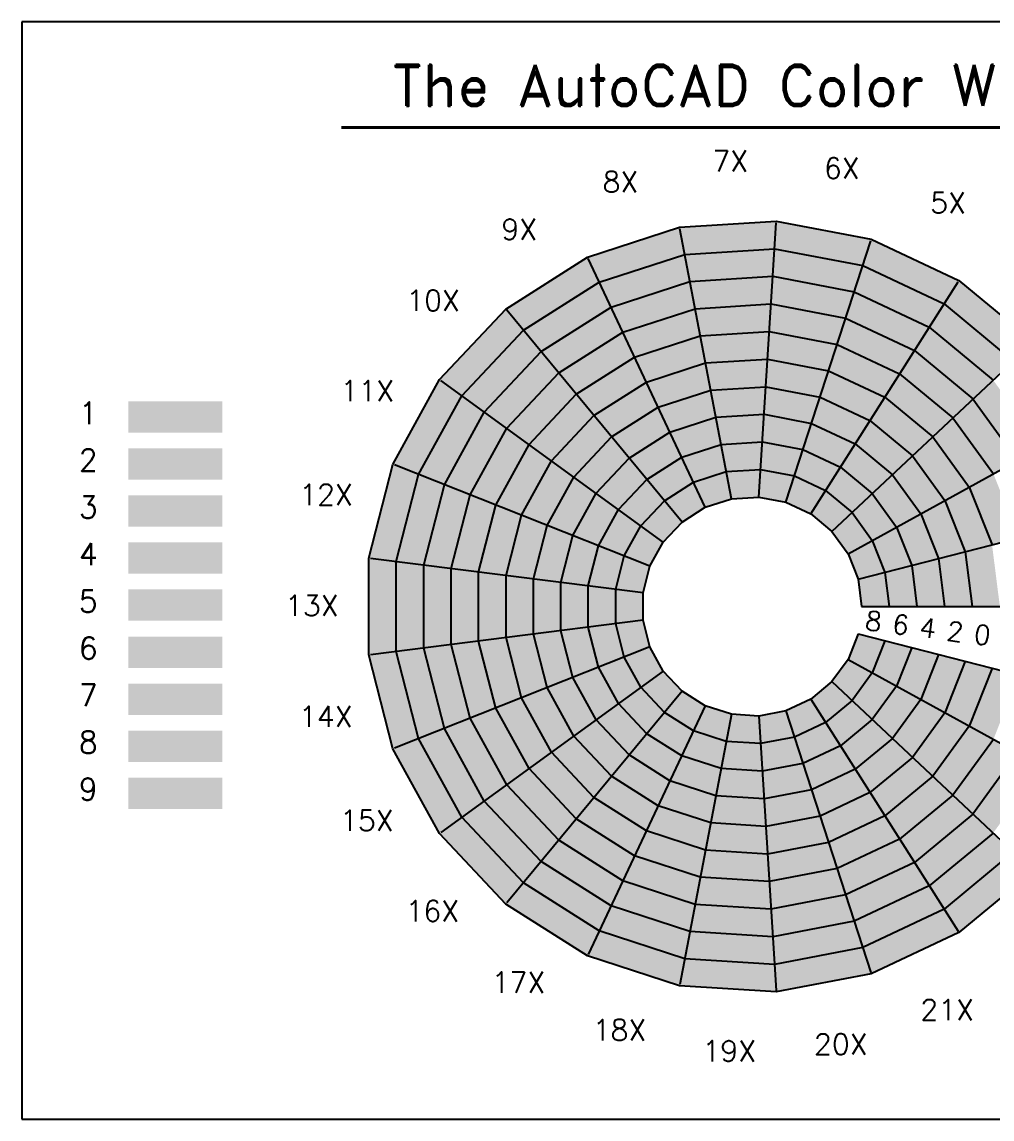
# Model space of a CAD drawing. Extents: x -266 to 266, y -187 to 213.
# Drawn here: x -266.2 to 87.6, y -186.9 to 213.1 of the extents above; entities that cross this region are included whole.
import ezdxf
from ezdxf.enums import TextEntityAlignment as Align

# ---------------------------------------------------------------- set-up
doc = ezdxf.new("R2010")
doc.units = 0
doc.header["$MEASUREMENT"] = 0
doc.layers.get('0').update_dxf_attribs({"linetype": 'CONTINUOUS'})
for name, color, linetype in [('LINES', 7, 'CONTINUOUS'), ('SHADES', 10, 'CONTINUOUS'), ('TEXT', 7, 'CONTINUOUS')]:
    doc.layers.add(name, color=color, linetype=linetype)
doc.styles.add('ROMAND', font='romand')
doc.styles.add('ROMANS', font='romans')

msp = doc.modelspace()

# ---------------------------------------------------------------- linework, layer by layer
for p, q in [((266.2, 213.15), (-266.2, 213.15)), ((-266.2, 213.15), (-266.2, -186.85)), ((-266.2, -186.85), (266.2, -186.85))]:
    msp.add_line(p, q)
at = {"layer": 'LINES', "color": 3}
for p, q in [((-26.38, 138.3), (8.84, 140.52)), ((-59.95, 127.39), (-26.38, 138.3)), ((-7.5, 39.29), (-26.28, 137.75)), ((2.51, 39.92), (8.81, 139.96)), ((-55.66, 118.27), (-24.49, 128.4)), ((-24.49, 128.4), (8.21, 130.46)), ((-89.75, 108.48), (-59.95, 127.39)), ((-17.03, 36.19), (-59.71, 126.89)), ((-22.6, 118.5), (7.57, 120.4)), ((-83.32, 100.72), (-55.66, 118.27)), ((-51.36, 109.15), (-22.6, 118.5)), ((-113.91, 82.76), (-89.75, 108.48)), ((-25.5, 30.82), (-89.39, 108.06)), ((-76.9, 92.95), (-51.36, 109.15)), ((-47.07, 100.03), (-20.72, 108.6)), ((-20.72, 108.6), (6.94, 110.34)), ((-105.75, 76.83), (-83.32, 100.72)), ((-70.47, 85.19), (-47.07, 100.03)), ((-18.83, 98.7), (6.31, 100.28)), ((-42.78, 90.91), (-18.83, 98.7)), ((-97.6, 70.91), (-76.9, 92.95)), ((-64.05, 77.42), (-42.78, 90.91)), ((-38.49, 81.79), (-16.94, 88.8)), ((-16.94, 88.8), (5.68, 90.22)), ((-89.44, 64.98), (-70.47, 85.19)), ((-130.91, 51.83), (-113.91, 82.76)), ((-32.36, 23.51), (-113.46, 82.43)), ((-57.62, 69.65), (-38.49, 81.79)), ((-15.05, 78.9), (5.04, 80.16)), ((-121.54, 48.12), (-105.75, 76.83)), ((-81.29, 59.06), (-64.05, 77.42)), ((-34.2, 72.67), (-15.05, 78.9)), ((-51.2, 61.89), (-34.2, 72.67)), ((-112.16, 44.41), (-97.6, 70.91)), ((-73.13, 53.13), (-57.62, 69.65)), ((-29.91, 63.55), (-13.16, 68.99)), ((-13.16, 68.99), (4.41, 70.1)), ((-102.79, 40.7), (-89.44, 64.98)), ((-64.98, 47.21), (-51.2, 61.89)), ((-44.77, 54.12), (-29.91, 63.55)), ((-11.27, 59.09), (3.78, 60.04)), ((-93.42, 36.99), (-81.29, 59.06)), ((-25.61, 54.43), (-11.27, 59.09)), ((-84.05, 33.28), (-73.13, 53.13)), ((-56.82, 41.29), (-44.77, 54.12)), ((-38.35, 46.35), (-25.61, 54.43)), ((-21.32, 45.31), (-9.38, 49.19)), ((-9.38, 49.19), (3.14, 49.98)), ((-74.68, 29.57), (-64.98, 47.21)), ((-48.67, 35.36), (-38.35, 46.35)), ((-31.92, 38.59), (-21.32, 45.31)), ((-65.31, 25.86), (-56.82, 41.29)), ((-40.52, 29.44), (-31.92, 38.59)), ((-55.93, 22.15), (-48.67, 35.36)), ((-46.56, 18.44), (-40.52, 29.44))]:
    msp.add_line(p, q, dxfattribs=at)
at = {"layer": 'LINES', "color": 2}
for p, q in [((8.84, 140.52), (43.51, 133.9)), ((12.36, 38.04), (43.34, 133.37)), ((43.51, 133.9), (75.44, 118.88)), ((8.21, 130.46), (40.39, 124.32)), ((40.39, 124.32), (70.04, 110.37)), ((7.57, 120.4), (37.28, 114.73)), ((21.43, 33.77), (75.14, 118.41)), ((75.44, 118.88), (102.64, 96.38)), ((37.28, 114.73), (64.64, 101.86)), ((6.94, 110.34), (34.16, 105.15)), ((70.04, 110.37), (95.29, 89.48)), ((34.16, 105.15), (59.24, 93.35)), ((6.31, 100.28), (31.05, 95.56)), ((64.64, 101.86), (87.94, 82.58)), ((29.16, 27.38), (102.23, 96)), ((31.05, 95.56), (53.84, 84.84)), ((59.24, 93.35), (80.59, 75.68)), ((5.68, 90.22), (27.93, 85.97)), ((27.93, 85.97), (48.44, 76.33)), ((53.84, 84.84), (73.24, 68.78)), ((5.04, 80.16), (24.82, 76.39)), ((24.82, 76.39), (43.04, 67.81)), ((48.44, 76.33), (65.9, 61.88)), ((4.41, 70.1), (21.7, 66.8)), ((21.7, 66.8), (37.64, 59.3)), ((43.04, 67.81), (58.55, 54.98)), ((3.78, 60.04), (18.59, 57.21)), ((18.59, 57.21), (32.23, 50.79)), ((37.64, 59.3), (51.2, 48.08)), ((3.14, 49.98), (15.48, 47.63)), ((32.23, 50.79), (43.85, 41.18)), ((15.48, 47.63), (26.83, 42.28)), ((26.83, 42.28), (36.51, 34.28))]:
    msp.add_line(p, q, dxfattribs=at)
at = {"layer": 'LINES', "color": 1}
for p, q in [((80.59, 75.68), (96.88, 53.26)), ((73.24, 68.78), (88.05, 48.41)), ((35.05, 19.27), (122.89, 67.56)), ((65.9, 61.88), (79.22, 43.55)), ((58.55, 54.98), (70.38, 38.69)), ((51.2, 48.08), (61.55, 33.84)), ((43.85, 41.18), (52.72, 28.98)), ((79.22, 43.55), (87.56, 22.48)), ((70.38, 38.69), (77.79, 19.97)), ((36.51, 34.28), (43.88, 24.13)), ((38.74, 9.95), (135.83, 34.88)), ((61.55, 33.84), (68.03, 17.47)), ((52.72, 28.98), (58.27, 14.96)), ((43.88, 24.13), (48.51, 12.45)), ((68.03, 17.47), (70.24, 0)), ((77.79, 19.97), (80.32, 0)), ((48.51, 12.45), (50.08, 0)), ((58.27, 14.96), (60.16, 0)), ((40, 0), (140.79, 0))]:
    msp.add_line(p, q, dxfattribs=at)
at = {"layer": 'LINES', "color": 4}
for p, q in [((-139.68, 17.65), (-130.91, 51.83)), ((-37.19, 14.73), (-130.39, 51.63)), ((-129.68, 16.38), (-121.54, 48.12)), ((-119.68, 15.12), (-112.16, 44.41)), ((-109.68, 13.86), (-102.79, 40.7)), ((-99.68, 12.59), (-93.42, 36.99)), ((-89.68, 11.33), (-84.05, 33.28)), ((-79.68, 10.07), (-74.68, 29.57)), ((-69.68, 8.8), (-65.31, 25.86)), ((-59.68, 7.54), (-55.93, 22.15)), ((-139.68, -17.65), (-139.68, 17.65)), ((-39.68, 5.01), (-139.13, 17.58)), ((-129.68, -16.38), (-129.68, 16.38)), ((-49.68, 6.28), (-46.56, 18.44)), ((-119.68, -15.12), (-119.68, 15.12)), ((-109.68, -13.86), (-109.68, 13.86)), ((-99.68, -12.59), (-99.68, 12.59)), ((-89.68, -11.33), (-89.68, 11.33)), ((-79.68, -10.07), (-79.68, 10.07)), ((-69.68, -8.8), (-69.68, 8.8)), ((-59.68, -7.54), (-59.68, 7.54)), ((-49.68, -6.28), (-49.68, 6.28)), ((-39.68, -5.01), (-139.13, -17.58)), ((-55.93, -22.15), (-59.68, -7.54)), ((-46.56, -18.44), (-49.68, -6.28)), ((-84.05, -33.28), (-89.68, -11.33)), ((-74.68, -29.57), (-79.68, -10.07)), ((-65.31, -25.86), (-69.68, -8.8)), ((-112.16, -44.41), (-119.68, -15.12)), ((-102.79, -40.7), (-109.68, -13.86)), ((-93.42, -36.99), (-99.68, -12.59)), ((-130.91, -51.83), (-139.68, -17.65)), ((-121.54, -48.12), (-129.68, -16.38))]:
    msp.add_line(p, q, dxfattribs=at)
at = {"layer": 'LINES', "color": 6}
for p, q in [((38.74, -9.95), (136.37, -35.01)), ((48.51, -12.45), (43.88, -24.13)), ((58.27, -14.96), (52.72, -28.98)), ((35.05, -19.27), (122.89, -67.56)), ((68.03, -17.47), (61.55, -33.84)), ((77.79, -19.97), (70.38, -38.69)), ((87.56, -22.48), (79.22, -43.55)), ((29.16, -27.38), (102.23, -96)), ((43.88, -24.13), (36.51, -34.28)), ((52.72, -28.98), (43.85, -41.18)), ((21.43, -33.77), (75.14, -118.41)), ((36.51, -34.28), (26.83, -42.28)), ((61.55, -33.84), (51.2, -48.08)), ((2.51, -39.92), (8.81, -139.96)), ((12.36, -38.04), (43.34, -133.37)), ((70.38, -38.69), (58.55, -54.98)), ((26.83, -42.28), (15.48, -47.63)), ((43.85, -41.18), (32.23, -50.79)), ((79.22, -43.55), (65.9, -61.88)), ((15.48, -47.63), (3.14, -49.98)), ((32.23, -50.79), (18.59, -57.21)), ((51.2, -48.08), (37.64, -59.3)), ((88.05, -48.41), (73.24, -68.78)), ((58.55, -54.98), (43.04, -67.81)), ((96.88, -53.26), (80.59, -75.68)), ((18.59, -57.21), (3.78, -60.04)), ((37.64, -59.3), (21.7, -66.8)), ((65.9, -61.88), (48.44, -76.33)), ((21.7, -66.8), (4.41, -70.1)), ((43.04, -67.81), (24.82, -76.39)), ((73.24, -68.78), (53.84, -84.84)), ((80.59, -75.68), (59.24, -93.35)), ((24.82, -76.39), (5.04, -80.16)), ((48.44, -76.33), (27.93, -85.97)), ((87.94, -82.58), (64.64, -101.86)), ((27.93, -85.97), (5.68, -90.22)), ((53.84, -84.84), (31.05, -95.56)), ((95.29, -89.48), (70.04, -110.37)), ((31.05, -95.56), (6.31, -100.28)), ((59.24, -93.35), (34.16, -105.15)), ((102.63, -96.38), (75.44, -118.88)), ((64.64, -101.86), (37.28, -114.73)), ((34.16, -105.15), (6.94, -110.34)), ((70.04, -110.37), (40.39, -124.32)), ((37.28, -114.73), (7.57, -120.4)), ((75.44, -118.88), (43.51, -133.9)), ((40.39, -124.32), (8.21, -130.46)), ((43.51, -133.9), (8.84, -140.52))]:
    msp.add_line(p, q, dxfattribs=at)
at = {"layer": 'LINES', "color": 5}
for p, q in [((-37.19, -14.72), (-130.39, -51.63)), ((-40.52, -29.44), (-46.56, -18.44)), ((-32.36, -23.51), (-113.46, -82.43)), ((-48.67, -35.36), (-55.93, -22.15)), ((-56.82, -41.29), (-65.31, -25.86)), ((-25.5, -30.82), (-89.39, -108.06)), ((-64.98, -47.21), (-74.68, -29.57)), ((-31.92, -38.59), (-40.52, -29.44)), ((-73.13, -53.13), (-84.05, -33.28)), ((-38.35, -46.35), (-48.67, -35.36)), ((-81.29, -59.06), (-93.42, -36.99)), ((-17.03, -36.19), (-59.71, -126.89)), ((-21.32, -45.31), (-31.92, -38.59)), ((-7.5, -39.29), (-26.28, -137.75)), ((-89.44, -64.98), (-102.79, -40.7)), ((-44.77, -54.12), (-56.82, -41.29)), ((-97.6, -70.91), (-112.16, -44.41)), ((-51.2, -61.89), (-64.98, -47.21)), ((-25.61, -54.43), (-38.35, -46.35)), ((-9.38, -49.19), (-21.32, -45.31)), ((-113.91, -82.76), (-130.91, -51.83)), ((-105.75, -76.83), (-121.54, -48.12)), ((3.14, -49.98), (-9.38, -49.19)), ((-57.62, -69.65), (-73.13, -53.13)), ((-29.91, -63.55), (-44.77, -54.12)), ((-11.27, -59.09), (-25.61, -54.43)), ((-64.05, -77.42), (-81.29, -59.06)), ((3.78, -60.04), (-11.27, -59.09)), ((-34.2, -72.67), (-51.2, -61.89)), ((-13.16, -68.99), (-29.91, -63.55)), ((-70.47, -85.19), (-89.44, -64.98)), ((-76.9, -92.95), (-97.6, -70.91)), ((-38.49, -81.79), (-57.62, -69.65)), ((4.41, -70.1), (-13.16, -68.99)), ((-15.05, -78.9), (-34.2, -72.67)), ((-83.32, -100.72), (-105.75, -76.83)), ((-42.78, -90.91), (-64.05, -77.42)), ((5.04, -80.16), (-15.05, -78.9)), ((-89.75, -108.48), (-113.91, -82.76)), ((-16.94, -88.8), (-38.49, -81.79)), ((-47.07, -100.03), (-70.47, -85.19)), ((-18.83, -98.7), (-42.78, -90.91)), ((5.68, -90.22), (-16.94, -88.8)), ((-51.36, -109.15), (-76.9, -92.95)), ((6.31, -100.28), (-18.83, -98.7)), ((-55.66, -118.27), (-83.32, -100.72)), ((-20.72, -108.6), (-47.07, -100.03)), ((-59.95, -127.39), (-89.75, -108.48)), ((-22.6, -118.5), (-51.36, -109.15)), ((6.94, -110.34), (-20.72, -108.6)), ((-24.49, -128.4), (-55.66, -118.27)), ((7.57, -120.4), (-22.6, -118.5)), ((-26.38, -138.3), (-59.95, -127.39)), ((8.21, -130.46), (-24.49, -128.4)), ((8.84, -140.52), (-26.38, -138.3))]:
    msp.add_line(p, q, dxfattribs=at)
at = {"layer": 'LINES', "color": 3}
msp.add_lwpolyline([(-37.19, 14.73), (-32.36, 23.51), (-25.5, 30.82), (-17.03, 36.19), (-7.5, 39.29), (2.51, 39.92)], dxfattribs=at)
at = {"layer": 'LINES', "color": 2}
msp.add_lwpolyline([(2.51, 39.92), (12.36, 38.04), (21.43, 33.77), (29.16, 27.38)], dxfattribs=at)
at = {"layer": 'LINES', "color": 1}
msp.add_lwpolyline([(29.16, 27.38), (35.05, 19.27), (38.74, 9.95), (40, 0)], dxfattribs=at)
at = {"layer": 'LINES', "color": 4}
msp.add_lwpolyline([(-37.19, -14.72), (-39.68, -5.01), (-39.68, 5.01), (-37.19, 14.73)], dxfattribs=at)
at = {"layer": 'LINES', "color": 6}
msp.add_lwpolyline([(38.74, -9.95), (35.05, -19.27), (29.16, -27.38), (21.43, -33.77), (12.36, -38.04), (2.51, -39.92)], dxfattribs=at)
at = {"layer": 'LINES', "color": 5}
msp.add_lwpolyline([(2.51, -39.92), (-7.5, -39.29), (-17.03, -36.19), (-25.5, -30.82), (-32.36, -23.51), (-37.19, -14.72)], dxfattribs=at)
at = {"layer": 'SHADES', "color": 79}
msp.add_solid([(8.21, 130.46), (8.84, 140.52), (-24.49, 128.4), (-26.38, 138.3)], dxfattribs=at)
at = {"layer": 'SHADES', "color": 69}
msp.add_solid([(40.39, 124.32), (43.51, 133.9), (8.21, 130.46), (8.84, 140.52)], dxfattribs=at)
at = {"layer": 'SHADES', "color": 89}
msp.add_solid([(-24.49, 128.4), (-26.38, 138.3), (-55.66, 118.27), (-59.95, 127.39)], dxfattribs=at)
at = {"layer": 'SHADES', "color": 59}
msp.add_solid([(70.04, 110.37), (75.44, 118.88), (40.39, 124.32), (43.51, 133.9)], dxfattribs=at)
at = {"layer": 'SHADES', "color": 87}
msp.add_solid([(-22.6, 118.5), (-24.49, 128.4), (-51.36, 109.15), (-55.66, 118.27)], dxfattribs=at)
at = {"layer": 'SHADES', "color": 77}
msp.add_solid([(7.57, 120.4), (8.21, 130.46), (-22.6, 118.5), (-24.49, 128.4)], dxfattribs=at)
at = {"layer": 'SHADES', "color": 67}
msp.add_solid([(37.28, 114.73), (40.39, 124.32), (7.57, 120.4), (8.21, 130.46)], dxfattribs=at)
at = {"layer": 'SHADES', "color": 99}
msp.add_solid([(-55.66, 118.27), (-59.95, 127.39), (-83.32, 100.72), (-89.75, 108.48)], dxfattribs=at)
at = {"layer": 'SHADES', "color": 57}
msp.add_solid([(64.64, 101.86), (70.04, 110.37), (37.28, 114.73), (40.39, 124.32)], dxfattribs=at)
at = {"layer": 'SHADES', "color": 75}
msp.add_solid([(6.94, 110.34), (7.57, 120.4), (-20.72, 108.6), (-22.6, 118.5)], dxfattribs=at)
at = {"layer": 'SHADES', "color": 65}
msp.add_solid([(34.16, 105.15), (37.28, 114.73), (6.94, 110.34), (7.57, 120.4)], dxfattribs=at)
at = {"layer": 'SHADES', "color": 97}
msp.add_solid([(-51.36, 109.15), (-55.66, 118.27), (-76.9, 92.95), (-83.32, 100.72)], dxfattribs=at)
at = {"layer": 'SHADES', "color": 85}
msp.add_solid([(-20.72, 108.6), (-22.6, 118.5), (-47.07, 100.03), (-51.36, 109.15)], dxfattribs=at)
at = {"layer": 'SHADES', "color": 49}
msp.add_solid([(95.29, 89.48), (102.64, 96.38), (70.04, 110.37), (75.44, 118.88)], dxfattribs=at)
at = {"layer": 'SHADES', "color": 55}
msp.add_solid([(59.24, 93.35), (64.64, 101.86), (34.16, 105.15), (37.28, 114.73)], dxfattribs=at)
at = {"layer": 'SHADES', "color": 109}
msp.add_solid([(-83.32, 100.72), (-89.75, 108.48), (-105.75, 76.83), (-113.91, 82.76)], dxfattribs=at)
at = {"layer": 'SHADES', "color": 95}
msp.add_solid([(-47.07, 100.03), (-51.36, 109.15), (-70.47, 85.19), (-76.9, 92.95)], dxfattribs=at)
at = {"layer": 'SHADES', "color": 83}
msp.add_solid([(-18.83, 98.7), (-20.72, 108.6), (-42.78, 90.91), (-47.07, 100.03)], dxfattribs=at)
at = {"layer": 'SHADES', "color": 73}
msp.add_solid([(6.31, 100.28), (6.94, 110.34), (-18.83, 98.7), (-20.72, 108.6)], dxfattribs=at)
at = {"layer": 'SHADES', "color": 63}
msp.add_solid([(31.05, 95.56), (34.16, 105.15), (6.31, 100.28), (6.94, 110.34)], dxfattribs=at)
at = {"layer": 'SHADES', "color": 47}
msp.add_solid([(87.94, 82.58), (95.29, 89.48), (64.64, 101.86), (70.04, 110.37)], dxfattribs=at)
at = {"layer": 'SHADES', "color": 53}
msp.add_solid([(53.84, 84.84), (59.24, 93.35), (31.05, 95.56), (34.16, 105.15)], dxfattribs=at)
at = {"layer": 'SHADES', "color": 107}
msp.add_solid([(-76.9, 92.95), (-83.32, 100.72), (-97.6, 70.91), (-105.75, 76.83)], dxfattribs=at)
at = {"layer": 'SHADES', "color": 93}
msp.add_solid([(-42.78, 90.91), (-47.07, 100.03), (-64.05, 77.42), (-70.47, 85.19)], dxfattribs=at)
at = {"layer": 'SHADES', "color": 71}
msp.add_solid([(5.68, 90.22), (6.31, 100.28), (-16.94, 88.8), (-18.83, 98.7)], dxfattribs=at)
at = {"layer": 'SHADES', "color": 61}
msp.add_solid([(27.93, 85.97), (31.05, 95.56), (5.68, 90.22), (6.31, 100.28)], dxfattribs=at)
at = {"layer": 'SHADES', "color": 45}
msp.add_solid([(80.59, 75.68), (87.94, 82.58), (59.24, 93.35), (64.64, 101.86)], dxfattribs=at)
at = {"layer": 'SHADES', "color": 81}
msp.add_solid([(-16.94, 88.8), (-18.83, 98.7), (-38.49, 81.79), (-42.78, 90.91)], dxfattribs=at)
at = {"layer": 'SHADES', "color": 105}
msp.add_solid([(-70.47, 85.19), (-76.9, 92.95), (-89.44, 64.98), (-97.6, 70.91)], dxfattribs=at)
at = {"layer": 'SHADES', "color": 51}
msp.add_solid([(48.44, 76.33), (53.84, 84.84), (27.93, 85.97), (31.05, 95.56)], dxfattribs=at)
at = {"layer": 'SHADES', "color": 43}
msp.add_solid([(73.24, 68.78), (80.59, 75.68), (53.84, 84.84), (59.24, 93.35)], dxfattribs=at)
at = {"layer": 'SHADES', "color": 91}
msp.add_solid([(-38.49, 81.79), (-42.78, 90.91), (-57.62, 69.65), (-64.05, 77.42)], dxfattribs=at)
at = {"layer": 'SHADES', "color": 80}
msp.add_solid([(-15.05, 78.9), (-16.94, 88.8), (-34.2, 72.67), (-38.49, 81.79)], dxfattribs=at)
at = {"layer": 'SHADES', "color": 70}
msp.add_solid([(5.04, 80.16), (5.68, 90.22), (-15.05, 78.9), (-16.94, 88.8)], dxfattribs=at)
at = {"layer": 'SHADES', "color": 60}
msp.add_solid([(24.82, 76.39), (27.93, 85.97), (5.04, 80.16), (5.68, 90.22)], dxfattribs=at)
at = {"layer": 'SHADES', "color": 103}
msp.add_solid([(-64.05, 77.42), (-70.47, 85.19), (-81.29, 59.06), (-89.44, 64.98)], dxfattribs=at)
at = {"layer": 'SHADES', "color": 50}
msp.add_solid([(43.04, 67.81), (48.44, 76.33), (24.82, 76.39), (27.93, 85.97)], dxfattribs=at)
at = {"layer": 'SHADES', "color": 41}
msp.add_solid([(65.9, 61.88), (73.24, 68.78), (48.44, 76.33), (53.84, 84.84)], dxfattribs=at)
at = {"layer": 'SHADES', "color": 119}
msp.add_solid([(-105.75, 76.83), (-113.91, 82.76), (-121.54, 48.12), (-130.91, 51.83)], dxfattribs=at)
at = {"layer": 'SHADES', "color": 90}
msp.add_solid([(-34.2, 72.67), (-38.49, 81.79), (-51.2, 61.89), (-57.62, 69.65)], dxfattribs=at)
at = {"layer": 'SHADES', "color": 72}
msp.add_solid([(4.41, 70.1), (5.04, 80.16), (-13.16, 68.99), (-15.05, 78.9)], dxfattribs=at)
at = {"layer": 'SHADES', "color": 62}
msp.add_solid([(21.7, 66.8), (24.82, 76.39), (4.41, 70.1), (5.04, 80.16)], dxfattribs=at)
at = {"layer": 'SHADES', "color": 35}
msp.add_solid([(96.88, 53.26), (105.71, 58.12), (80.59, 75.68), (87.94, 82.58)], dxfattribs=at)
at = {"layer": 'SHADES', "color": 117}
msp.add_solid([(-97.6, 70.91), (-105.75, 76.83), (-112.16, 44.41), (-121.54, 48.12)], dxfattribs=at)
at = {"layer": 'SHADES', "color": 101}
msp.add_solid([(-57.62, 69.65), (-64.05, 77.42), (-73.13, 53.13), (-81.29, 59.06)], dxfattribs=at)
at = {"layer": 'SHADES', "color": 82}
msp.add_solid([(-13.16, 68.99), (-15.05, 78.9), (-29.91, 63.55), (-34.2, 72.67)], dxfattribs=at)
at = {"layer": 'SHADES', "color": 52}
msp.add_solid([(37.64, 59.3), (43.04, 67.81), (21.7, 66.8), (24.82, 76.39)], dxfattribs=at)
at = {"layer": 'SHADES', "color": 40}
msp.add_solid([(58.55, 54.98), (65.9, 61.88), (43.04, 67.81), (48.44, 76.33)], dxfattribs=at)
at = {"layer": 'SHADES', "color": 1}
msp.add_solid([(-227.36, 63.37), (-193.07, 63.37), (-227.36, 74.8), (-193.07, 74.8)], dxfattribs=at)
at = {"layer": 'SHADES', "color": 92}
msp.add_solid([(-29.91, 63.55), (-34.2, 72.67), (-44.77, 54.12), (-51.2, 61.89)], dxfattribs=at)
at = {"layer": 'SHADES', "color": 33}
msp.add_solid([(88.05, 48.41), (96.88, 53.26), (73.24, 68.78), (80.59, 75.68)], dxfattribs=at)
at = {"layer": 'SHADES', "color": 115}
msp.add_solid([(-89.44, 64.98), (-97.6, 70.91), (-102.79, 40.7), (-112.16, 44.41)], dxfattribs=at)
at = {"layer": 'SHADES', "color": 100}
msp.add_solid([(-51.2, 61.89), (-57.62, 69.65), (-64.98, 47.21), (-73.13, 53.13)], dxfattribs=at)
at = {"layer": 'SHADES', "color": 84}
msp.add_solid([(-11.27, 59.09), (-13.16, 68.99), (-25.61, 54.43), (-29.91, 63.55)], dxfattribs=at)
at = {"layer": 'SHADES', "color": 74}
msp.add_solid([(3.78, 60.04), (4.41, 70.1), (-11.27, 59.09), (-13.16, 68.99)], dxfattribs=at)
at = {"layer": 'SHADES', "color": 64}
msp.add_solid([(18.59, 57.21), (21.7, 66.8), (3.78, 60.04), (4.41, 70.1)], dxfattribs=at)
at = {"layer": 'SHADES', "color": 31}
msp.add_solid([(79.22, 43.55), (88.05, 48.41), (65.9, 61.88), (73.24, 68.78)], dxfattribs=at)
at = {"layer": 'SHADES', "color": 113}
msp.add_solid([(-81.29, 59.06), (-89.44, 64.98), (-93.42, 36.99), (-102.79, 40.7)], dxfattribs=at)
at = {"layer": 'SHADES', "color": 54}
msp.add_solid([(32.23, 50.79), (37.64, 59.3), (18.59, 57.21), (21.7, 66.8)], dxfattribs=at)
at = {"layer": 'SHADES', "color": 42}
msp.add_solid([(51.2, 48.08), (58.55, 54.98), (37.64, 59.3), (43.04, 67.81)], dxfattribs=at)
at = {"layer": 'SHADES', "color": 102}
msp.add_solid([(-44.77, 54.12), (-51.2, 61.89), (-56.82, 41.29), (-64.98, 47.21)], dxfattribs=at)
at = {"layer": 'SHADES', "color": 94}
msp.add_solid([(-25.61, 54.43), (-29.91, 63.55), (-38.35, 46.35), (-44.77, 54.12)], dxfattribs=at)
at = {"layer": 'SHADES', "color": 76}
msp.add_solid([(3.14, 49.98), (3.78, 60.04), (-9.38, 49.19), (-11.27, 59.09)], dxfattribs=at)
at = {"layer": 'SHADES', "color": 66}
msp.add_solid([(15.48, 47.63), (18.59, 57.21), (3.14, 49.98), (3.78, 60.04)], dxfattribs=at)
at = {"layer": 'SHADES', "color": 30}
msp.add_solid([(70.38, 38.69), (79.22, 43.55), (58.55, 54.98), (65.9, 61.88)], dxfattribs=at)
at = {"layer": 'SHADES', "color": 2}
msp.add_solid([(-227.36, 46.23), (-193.07, 46.23), (-227.36, 57.65), (-193.07, 57.65)], dxfattribs=at)
at = {"layer": 'SHADES', "color": 111}
msp.add_solid([(-73.13, 53.13), (-81.29, 59.06), (-84.05, 33.28), (-93.42, 36.99)], dxfattribs=at)
at = {"layer": 'SHADES', "color": 86}
msp.add_solid([(-9.38, 49.19), (-11.27, 59.09), (-21.32, 45.31), (-25.61, 54.43)], dxfattribs=at)
at = {"layer": 'SHADES', "color": 56}
msp.add_solid([(26.83, 42.28), (32.23, 50.79), (15.48, 47.63), (18.59, 57.21)], dxfattribs=at)
at = {"layer": 'SHADES', "color": 44}
msp.add_solid([(43.85, 41.18), (51.2, 48.08), (32.23, 50.79), (37.64, 59.3)], dxfattribs=at)
at = {"layer": 'SHADES', "color": 110}
msp.add_solid([(-64.98, 47.21), (-73.13, 53.13), (-74.68, 29.57), (-84.05, 33.28)], dxfattribs=at)
at = {"layer": 'SHADES', "color": 104}
msp.add_solid([(-38.35, 46.35), (-44.77, 54.12), (-48.67, 35.36), (-56.82, 41.29)], dxfattribs=at)
at = {"layer": 'SHADES', "color": 96}
msp.add_solid([(-21.32, 45.31), (-25.61, 54.43), (-31.92, 38.59), (-38.35, 46.35)], dxfattribs=at)
at = {"layer": 'SHADES', "color": 32}
msp.add_solid([(61.55, 33.84), (70.38, 38.69), (51.2, 48.08), (58.55, 54.98)], dxfattribs=at)
at = {"layer": 'SHADES', "color": 129}
msp.add_solid([(-121.54, 48.12), (-130.91, 51.83), (-129.68, 16.38), (-139.68, 17.65)], dxfattribs=at)
at = {"layer": 'SHADES', "color": 127}
msp.add_solid([(-112.16, 44.41), (-121.54, 48.12), (-119.68, 15.12), (-129.68, 16.38)], dxfattribs=at)
at = {"layer": 'SHADES', "color": 88}
msp.add_solid([(-7.5, 39.29), (-9.38, 49.19), (-17.03, 36.19), (-21.32, 45.31)], dxfattribs=at)
at = {"layer": 'SHADES', "color": 78}
msp.add_solid([(2.51, 39.92), (3.14, 49.98), (-7.5, 39.29), (-9.38, 49.19)], dxfattribs=at)
at = {"layer": 'SHADES', "color": 68}
msp.add_solid([(12.36, 38.04), (15.48, 47.63), (2.51, 39.92), (3.14, 49.98)], dxfattribs=at)
at = {"layer": 'SHADES', "color": 46}
msp.add_solid([(36.51, 34.28), (43.85, 41.18), (26.83, 42.28), (32.23, 50.79)], dxfattribs=at)
at = {"layer": 'SHADES', "color": 34}
msp.add_solid([(52.72, 28.98), (61.55, 33.84), (43.85, 41.18), (51.2, 48.08)], dxfattribs=at)
at = {"layer": 'SHADES', "color": 21}
msp.add_solid([(87.56, 22.48), (97.32, 24.99), (79.22, 43.55), (88.05, 48.41)], dxfattribs=at)
at = {"layer": 'SHADES', "color": 125}
msp.add_solid([(-102.79, 40.7), (-112.16, 44.41), (-109.68, 13.86), (-119.68, 15.12)], dxfattribs=at)
at = {"layer": 'SHADES', "color": 112}
msp.add_solid([(-56.82, 41.29), (-64.98, 47.21), (-65.31, 25.86), (-74.68, 29.57)], dxfattribs=at)
at = {"layer": 'SHADES', "color": 106}
msp.add_solid([(-31.92, 38.59), (-38.35, 46.35), (-40.52, 29.44), (-48.67, 35.36)], dxfattribs=at)
at = {"layer": 'SHADES', "color": 98}
msp.add_solid([(-17.03, 36.19), (-21.32, 45.31), (-25.5, 30.82), (-31.92, 38.59)], dxfattribs=at)
at = {"layer": 'SHADES', "color": 58}
msp.add_solid([(21.43, 33.77), (26.83, 42.28), (12.36, 38.04), (15.48, 47.63)], dxfattribs=at)
at = {"layer": 'SHADES', "color": 3}
msp.add_solid([(-227.36, 29.08), (-193.07, 29.08), (-227.36, 40.51), (-193.07, 40.51)], dxfattribs=at)
at = {"layer": 'SHADES', "color": 123}
msp.add_solid([(-93.42, 36.99), (-102.79, 40.7), (-99.68, 12.59), (-109.68, 13.86)], dxfattribs=at)
at = {"layer": 'SHADES', "color": 114}
msp.add_solid([(-48.67, 35.36), (-56.82, 41.29), (-55.93, 22.15), (-65.31, 25.86)], dxfattribs=at)
at = {"layer": 'SHADES', "color": 48}
msp.add_solid([(29.16, 27.38), (36.51, 34.28), (21.43, 33.77), (26.83, 42.28)], dxfattribs=at)
at = {"layer": 'SHADES', "color": 36}
msp.add_solid([(43.88, 24.13), (52.72, 28.98), (36.51, 34.28), (43.85, 41.18)], dxfattribs=at)
at = {"layer": 'SHADES', "color": 20}
msp.add_solid([(77.79, 19.97), (87.56, 22.48), (70.38, 38.69), (79.22, 43.55)], dxfattribs=at)
at = {"layer": 'SHADES', "color": 121}
msp.add_solid([(-84.05, 33.28), (-93.42, 36.99), (-89.68, 11.33), (-99.68, 12.59)], dxfattribs=at)
at = {"layer": 'SHADES', "color": 108}
msp.add_solid([(-25.5, 30.82), (-31.92, 38.59), (-32.36, 23.51), (-40.52, 29.44)], dxfattribs=at)
at = {"layer": 'SHADES', "color": 22}
msp.add_solid([(68.03, 17.47), (77.79, 19.97), (61.55, 33.84), (70.38, 38.69)], dxfattribs=at)
at = {"layer": 'SHADES', "color": 120}
msp.add_solid([(-74.68, 29.57), (-84.05, 33.28), (-79.68, 10.07), (-89.68, 11.33)], dxfattribs=at)
at = {"layer": 'SHADES', "color": 116}
msp.add_solid([(-40.52, 29.44), (-48.67, 35.36), (-46.56, 18.44), (-55.93, 22.15)], dxfattribs=at)
at = {"layer": 'SHADES', "color": 38}
msp.add_solid([(35.05, 19.27), (43.88, 24.13), (29.16, 27.38), (36.51, 34.28)], dxfattribs=at)
at = {"layer": 'SHADES', "color": 24}
msp.add_solid([(58.27, 14.96), (68.03, 17.47), (52.72, 28.98), (61.55, 33.84)], dxfattribs=at)
at = {"layer": 'SHADES', "color": 122}
msp.add_solid([(-65.31, 25.86), (-74.68, 29.57), (-69.68, 8.8), (-79.68, 10.07)], dxfattribs=at)
at = {"layer": 'SHADES', "color": 118}
msp.add_solid([(-32.36, 23.51), (-40.52, 29.44), (-37.19, 14.73), (-46.56, 18.44)], dxfattribs=at)
at = {"layer": 'SHADES', "color": 26}
msp.add_solid([(48.51, 12.45), (58.27, 14.96), (43.88, 24.13), (52.72, 28.98)], dxfattribs=at)
at = {"layer": 'SHADES', "color": 124}
msp.add_solid([(-55.93, 22.15), (-65.31, 25.86), (-59.68, 7.54), (-69.68, 8.8)], dxfattribs=at)
at = {"layer": 'SHADES', "color": 28}
msp.add_solid([(38.74, 9.95), (48.51, 12.45), (35.05, 19.27), (43.88, 24.13)], dxfattribs=at)
at = {"layer": 'SHADES', "color": 4}
msp.add_solid([(-227.36, 11.94), (-193.07, 11.94), (-227.36, 23.37), (-193.07, 23.37)], dxfattribs=at)
at = {"layer": 'SHADES', "color": 126}
msp.add_solid([(-46.56, 18.44), (-55.93, 22.15), (-49.68, 6.28), (-59.68, 7.54)], dxfattribs=at)
at = {"layer": 'SHADES'}
msp.add_solid([(80.32, 0), (90.4, 0), (77.79, 19.97), (87.56, 22.48)], dxfattribs=at)
at = {"layer": 'SHADES', "color": 139}
msp.add_solid([(-129.68, 16.38), (-139.68, 17.65), (-129.68, -16.38), (-139.68, -17.65)], dxfattribs=at)
at = {"layer": 'SHADES', "color": 137}
msp.add_solid([(-119.68, 15.12), (-129.68, 16.38), (-119.68, -15.12), (-129.68, -16.38)], dxfattribs=at)
at = {"layer": 'SHADES', "color": 128}
msp.add_solid([(-37.19, 14.73), (-46.56, 18.44), (-39.68, 5.01), (-49.68, 6.28)], dxfattribs=at)
at = {"layer": 'SHADES', "color": 14}
msp.add_solid([(60.16, 0), (70.24, 0), (58.27, 14.96), (68.03, 17.47)], dxfattribs=at)
at = {"layer": 'SHADES', "color": 12}
msp.add_solid([(70.24, 0), (80.32, 0), (68.03, 17.47), (77.79, 19.97)], dxfattribs=at)
at = {"layer": 'SHADES', "color": 135}
msp.add_solid([(-109.68, 13.86), (-119.68, 15.12), (-109.68, -13.86), (-119.68, -15.12)], dxfattribs=at)
at = {"layer": 'SHADES', "color": 133}
msp.add_solid([(-99.68, 12.59), (-109.68, 13.86), (-99.68, -12.59), (-109.68, -13.86)], dxfattribs=at)
at = {"layer": 'SHADES', "color": 131}
msp.add_solid([(-89.68, 11.33), (-99.68, 12.59), (-89.68, -11.33), (-99.68, -12.59)], dxfattribs=at)
at = {"layer": 'SHADES', "color": 18}
msp.add_solid([(40, 0), (50.08, 0), (38.74, 9.95), (48.51, 12.45)], dxfattribs=at)
at = {"layer": 'SHADES', "color": 16}
msp.add_solid([(50.08, 0), (60.16, 0), (48.51, 12.45), (58.27, 14.96)], dxfattribs=at)
at = {"layer": 'SHADES', "color": 130}
msp.add_solid([(-79.68, 10.07), (-89.68, 11.33), (-79.68, -10.07), (-89.68, -11.33)], dxfattribs=at)
at = {"layer": 'SHADES', "color": 132}
msp.add_solid([(-69.68, 8.8), (-79.68, 10.07), (-69.68, -8.8), (-79.68, -10.07)], dxfattribs=at)
at = {"layer": 'SHADES', "color": 134}
msp.add_solid([(-59.68, 7.54), (-69.68, 8.8), (-59.68, -7.54), (-69.68, -8.8)], dxfattribs=at)
at = {"layer": 'SHADES', "color": 5}
msp.add_solid([(-227.36, -5.2), (-193.07, -5.2), (-227.36, 6.23), (-193.07, 6.23)], dxfattribs=at)
at = {"layer": 'SHADES', "color": 136}
msp.add_solid([(-49.68, 6.28), (-59.68, 7.54), (-49.68, -6.28), (-59.68, -7.54)], dxfattribs=at)
at = {"layer": 'SHADES', "color": 138}
msp.add_solid([(-39.68, 5.01), (-49.68, 6.28), (-39.68, -5.01), (-49.68, -6.28)], dxfattribs=at)
at = {"layer": 'SHADES', "color": 144}
msp.add_solid([(-59.68, -7.54), (-69.68, -8.8), (-55.93, -22.15), (-65.31, -25.86)], dxfattribs=at)
at = {"layer": 'SHADES', "color": 146}
msp.add_solid([(-49.68, -6.28), (-59.68, -7.54), (-46.56, -18.44), (-55.93, -22.15)], dxfattribs=at)
at = {"layer": 'SHADES', "color": 148}
msp.add_solid([(-39.68, -5.01), (-49.68, -6.28), (-37.19, -14.72), (-46.56, -18.44)], dxfattribs=at)
at = {"layer": 'SHADES', "color": 6}
msp.add_solid([(-227.36, -22.35), (-193.07, -22.35), (-227.36, -10.92), (-193.07, -10.92)], dxfattribs=at)
at = {"layer": 'SHADES', "color": 141}
msp.add_solid([(-89.68, -11.33), (-99.68, -12.59), (-84.05, -33.28), (-93.42, -36.99)], dxfattribs=at)
at = {"layer": 'SHADES', "color": 140}
msp.add_solid([(-79.68, -10.07), (-89.68, -11.33), (-74.68, -29.57), (-84.05, -33.28)], dxfattribs=at)
at = {"layer": 'SHADES', "color": 142}
msp.add_solid([(-69.68, -8.8), (-79.68, -10.07), (-65.31, -25.86), (-74.68, -29.57)], dxfattribs=at)
at = {"layer": 'SHADES', "color": 248}
msp.add_solid([(35.05, -19.27), (43.88, -24.13), (38.74, -9.95), (48.51, -12.45)], dxfattribs=at)
at = {"layer": 'SHADES', "color": 147}
msp.add_solid([(-119.68, -15.12), (-129.68, -16.38), (-112.16, -44.41), (-121.54, -48.12)], dxfattribs=at)
at = {"layer": 'SHADES', "color": 145}
msp.add_solid([(-109.68, -13.86), (-119.68, -15.12), (-102.79, -40.7), (-112.16, -44.41)], dxfattribs=at)
at = {"layer": 'SHADES', "color": 143}
msp.add_solid([(-99.68, -12.59), (-109.68, -13.86), (-93.42, -36.99), (-102.79, -40.7)], dxfattribs=at)
at = {"layer": 'SHADES', "color": 158}
msp.add_solid([(-37.19, -14.72), (-46.56, -18.44), (-32.36, -23.51), (-40.52, -29.44)], dxfattribs=at)
at = {"layer": 'SHADES', "color": 246}
msp.add_solid([(43.88, -24.13), (52.72, -28.98), (48.51, -12.45), (58.27, -14.96)], dxfattribs=at)
at = {"layer": 'SHADES', "color": 244}
msp.add_solid([(52.72, -28.98), (61.55, -33.84), (58.27, -14.96), (68.03, -17.47)], dxfattribs=at)
at = {"layer": 'SHADES', "color": 149}
msp.add_solid([(-129.68, -16.38), (-139.68, -17.65), (-121.54, -48.12), (-130.91, -51.83)], dxfattribs=at)
at = {"layer": 'SHADES', "color": 156}
msp.add_solid([(-46.56, -18.44), (-55.93, -22.15), (-40.52, -29.44), (-48.67, -35.36)], dxfattribs=at)
at = {"layer": 'SHADES', "color": 238}
msp.add_solid([(29.16, -27.38), (36.51, -34.28), (35.05, -19.27), (43.88, -24.13)], dxfattribs=at)
at = {"layer": 'SHADES', "color": 242}
msp.add_solid([(61.55, -33.84), (70.38, -38.69), (68.03, -17.47), (77.79, -19.97)], dxfattribs=at)
at = {"layer": 'SHADES', "color": 240}
msp.add_solid([(70.38, -38.69), (79.22, -43.55), (77.79, -19.97), (87.56, -22.48)], dxfattribs=at)
at = {"layer": 'SHADES', "color": 154}
msp.add_solid([(-55.93, -22.15), (-65.31, -25.86), (-48.67, -35.36), (-56.82, -41.29)], dxfattribs=at)
at = {"layer": 'SHADES', "color": 168}
msp.add_solid([(-32.36, -23.51), (-40.52, -29.44), (-25.5, -30.82), (-31.92, -38.59)], dxfattribs=at)
at = {"layer": 'SHADES', "color": 241}
msp.add_solid([(79.22, -43.55), (88.05, -48.41), (87.56, -22.48), (97.32, -24.99)], dxfattribs=at)
at = {"layer": 'SHADES', "color": 152}
msp.add_solid([(-65.31, -25.86), (-74.68, -29.57), (-56.82, -41.29), (-64.98, -47.21)], dxfattribs=at)
at = {"layer": 'SHADES', "color": 228}
msp.add_solid([(21.43, -33.77), (26.83, -42.28), (29.16, -27.38), (36.51, -34.28)], dxfattribs=at)
at = {"layer": 'SHADES', "color": 236}
msp.add_solid([(36.51, -34.28), (43.85, -41.18), (43.88, -24.13), (52.72, -28.98)], dxfattribs=at)
at = {"layer": 'SHADES', "color": 7}
msp.add_solid([(-227.36, -39.49), (-193.07, -39.49), (-227.36, -28.06), (-193.07, -28.06)], dxfattribs=at)
at = {"layer": 'SHADES', "color": 150}
msp.add_solid([(-74.68, -29.57), (-84.05, -33.28), (-64.98, -47.21), (-73.13, -53.13)], dxfattribs=at)
at = {"layer": 'SHADES', "color": 166}
msp.add_solid([(-40.52, -29.44), (-48.67, -35.36), (-31.92, -38.59), (-38.35, -46.35)], dxfattribs=at)
at = {"layer": 'SHADES', "color": 178}
msp.add_solid([(-25.5, -30.82), (-31.92, -38.59), (-17.03, -36.19), (-21.32, -45.31)], dxfattribs=at)
at = {"layer": 'SHADES', "color": 234}
msp.add_solid([(43.85, -41.18), (51.2, -48.08), (52.72, -28.98), (61.55, -33.84)], dxfattribs=at)
at = {"layer": 'SHADES', "color": 151}
msp.add_solid([(-84.05, -33.28), (-93.42, -36.99), (-73.13, -53.13), (-81.29, -59.06)], dxfattribs=at)
at = {"layer": 'SHADES', "color": 164}
msp.add_solid([(-48.67, -35.36), (-56.82, -41.29), (-38.35, -46.35), (-44.77, -54.12)], dxfattribs=at)
at = {"layer": 'SHADES', "color": 218}
msp.add_solid([(12.36, -38.04), (15.48, -47.63), (21.43, -33.77), (26.83, -42.28)], dxfattribs=at)
at = {"layer": 'SHADES', "color": 226}
msp.add_solid([(26.83, -42.28), (32.23, -50.79), (36.51, -34.28), (43.85, -41.18)], dxfattribs=at)
at = {"layer": 'SHADES', "color": 232}
msp.add_solid([(51.2, -48.08), (58.55, -54.98), (61.55, -33.84), (70.38, -38.69)], dxfattribs=at)
at = {"layer": 'SHADES', "color": 153}
msp.add_solid([(-93.42, -36.99), (-102.79, -40.7), (-81.29, -59.06), (-89.44, -64.98)], dxfattribs=at)
at = {"layer": 'SHADES', "color": 176}
msp.add_solid([(-31.92, -38.59), (-38.35, -46.35), (-21.32, -45.31), (-25.61, -54.43)], dxfattribs=at)
at = {"layer": 'SHADES', "color": 188}
msp.add_solid([(-17.03, -36.19), (-21.32, -45.31), (-7.5, -39.29), (-9.38, -49.19)], dxfattribs=at)
at = {"layer": 'SHADES', "color": 198}
msp.add_solid([(-7.5, -39.29), (-9.38, -49.19), (2.51, -39.92), (3.14, -49.98)], dxfattribs=at)
at = {"layer": 'SHADES', "color": 208}
msp.add_solid([(2.51, -39.92), (3.14, -49.98), (12.36, -38.04), (15.48, -47.63)], dxfattribs=at)
at = {"layer": 'SHADES', "color": 230}
msp.add_solid([(58.55, -54.98), (65.9, -61.88), (70.38, -38.69), (79.22, -43.55)], dxfattribs=at)
at = {"layer": 'SHADES', "color": 155}
msp.add_solid([(-102.79, -40.7), (-112.16, -44.41), (-89.44, -64.98), (-97.6, -70.91)], dxfattribs=at)
at = {"layer": 'SHADES', "color": 162}
msp.add_solid([(-56.82, -41.29), (-64.98, -47.21), (-44.77, -54.12), (-51.2, -61.89)], dxfattribs=at)
at = {"layer": 'SHADES', "color": 216}
msp.add_solid([(15.48, -47.63), (18.59, -57.21), (26.83, -42.28), (32.23, -50.79)], dxfattribs=at)
at = {"layer": 'SHADES', "color": 224}
msp.add_solid([(32.23, -50.79), (37.64, -59.3), (43.85, -41.18), (51.2, -48.08)], dxfattribs=at)
at = {"layer": 'SHADES', "color": 231}
msp.add_solid([(65.9, -61.88), (73.24, -68.78), (79.22, -43.55), (88.05, -48.41)], dxfattribs=at)
at = {"layer": 'SHADES', "color": 8}
msp.add_solid([(-227.36, -56.63), (-193.07, -56.63), (-227.36, -45.2), (-193.07, -45.2)], dxfattribs=at)
at = {"layer": 'SHADES', "color": 157}
msp.add_solid([(-112.16, -44.41), (-121.54, -48.12), (-97.6, -70.91), (-105.75, -76.83)], dxfattribs=at)
at = {"layer": 'SHADES', "color": 160}
msp.add_solid([(-64.98, -47.21), (-73.13, -53.13), (-51.2, -61.89), (-57.62, -69.65)], dxfattribs=at)
at = {"layer": 'SHADES', "color": 174}
msp.add_solid([(-38.35, -46.35), (-44.77, -54.12), (-25.61, -54.43), (-29.91, -63.55)], dxfattribs=at)
at = {"layer": 'SHADES', "color": 186}
msp.add_solid([(-21.32, -45.31), (-25.61, -54.43), (-9.38, -49.19), (-11.27, -59.09)], dxfattribs=at)
at = {"layer": 'SHADES', "color": 206}
msp.add_solid([(3.14, -49.98), (3.78, -60.04), (15.48, -47.63), (18.59, -57.21)], dxfattribs=at)
at = {"layer": 'SHADES', "color": 159}
msp.add_solid([(-121.54, -48.12), (-130.91, -51.83), (-105.75, -76.83), (-113.91, -82.76)], dxfattribs=at)
at = {"layer": 'SHADES', "color": 196}
msp.add_solid([(-9.38, -49.19), (-11.27, -59.09), (3.14, -49.98), (3.78, -60.04)], dxfattribs=at)
at = {"layer": 'SHADES', "color": 214}
msp.add_solid([(18.59, -57.21), (21.7, -66.8), (32.23, -50.79), (37.64, -59.3)], dxfattribs=at)
at = {"layer": 'SHADES', "color": 222}
msp.add_solid([(37.64, -59.3), (43.04, -67.81), (51.2, -48.08), (58.55, -54.98)], dxfattribs=at)
at = {"layer": 'SHADES', "color": 233}
msp.add_solid([(73.24, -68.78), (80.59, -75.68), (88.05, -48.41), (96.88, -53.26)], dxfattribs=at)
at = {"layer": 'SHADES', "color": 161}
msp.add_solid([(-73.13, -53.13), (-81.29, -59.06), (-57.62, -69.65), (-64.05, -77.42)], dxfattribs=at)
at = {"layer": 'SHADES', "color": 172}
msp.add_solid([(-44.77, -54.12), (-51.2, -61.89), (-29.91, -63.55), (-34.2, -72.67)], dxfattribs=at)
at = {"layer": 'SHADES', "color": 184}
msp.add_solid([(-25.61, -54.43), (-29.91, -63.55), (-11.27, -59.09), (-13.16, -68.99)], dxfattribs=at)
at = {"layer": 'SHADES', "color": 220}
msp.add_solid([(43.04, -67.81), (48.44, -76.33), (58.55, -54.98), (65.9, -61.88)], dxfattribs=at)
at = {"layer": 'SHADES', "color": 235}
msp.add_solid([(80.59, -75.68), (87.94, -82.58), (96.88, -53.26), (105.71, -58.12)], dxfattribs=at)
at = {"layer": 'SHADES', "color": 163}
msp.add_solid([(-81.29, -59.06), (-89.44, -64.98), (-64.05, -77.42), (-70.47, -85.19)], dxfattribs=at)
at = {"layer": 'SHADES', "color": 194}
msp.add_solid([(-11.27, -59.09), (-13.16, -68.99), (3.78, -60.04), (4.41, -70.1)], dxfattribs=at)
at = {"layer": 'SHADES', "color": 204}
msp.add_solid([(3.78, -60.04), (4.41, -70.1), (18.59, -57.21), (21.7, -66.8)], dxfattribs=at)
at = {"layer": 'SHADES', "color": 212}
msp.add_solid([(21.7, -66.8), (24.82, -76.39), (37.64, -59.3), (43.04, -67.81)], dxfattribs=at)
at = {"layer": 'SHADES', "color": 9}
msp.add_solid([(-227.36, -73.77), (-193.07, -73.77), (-227.36, -62.35), (-193.07, -62.35)], dxfattribs=at)
at = {"layer": 'SHADES', "color": 170}
msp.add_solid([(-51.2, -61.89), (-57.62, -69.65), (-34.2, -72.67), (-38.49, -81.79)], dxfattribs=at)
at = {"layer": 'SHADES', "color": 182}
msp.add_solid([(-29.91, -63.55), (-34.2, -72.67), (-13.16, -68.99), (-15.05, -78.9)], dxfattribs=at)
at = {"layer": 'SHADES', "color": 221}
msp.add_solid([(48.44, -76.33), (53.84, -84.84), (65.9, -61.88), (73.24, -68.78)], dxfattribs=at)
at = {"layer": 'SHADES', "color": 165}
msp.add_solid([(-89.44, -64.98), (-97.6, -70.91), (-70.47, -85.19), (-76.9, -92.95)], dxfattribs=at)
at = {"layer": 'SHADES', "color": 202}
msp.add_solid([(4.41, -70.1), (5.04, -80.16), (21.7, -66.8), (24.82, -76.39)], dxfattribs=at)
at = {"layer": 'SHADES', "color": 210}
msp.add_solid([(24.82, -76.39), (27.93, -85.97), (43.04, -67.81), (48.44, -76.33)], dxfattribs=at)
at = {"layer": 'SHADES', "color": 167}
msp.add_solid([(-97.6, -70.91), (-105.75, -76.83), (-76.9, -92.95), (-83.32, -100.72)], dxfattribs=at)
at = {"layer": 'SHADES', "color": 171}
msp.add_solid([(-57.62, -69.65), (-64.05, -77.42), (-38.49, -81.79), (-42.78, -90.91)], dxfattribs=at)
at = {"layer": 'SHADES', "color": 192}
msp.add_solid([(-13.16, -68.99), (-15.05, -78.9), (4.41, -70.1), (5.04, -80.16)], dxfattribs=at)
at = {"layer": 'SHADES', "color": 223}
msp.add_solid([(53.84, -84.84), (59.24, -93.35), (73.24, -68.78), (80.59, -75.68)], dxfattribs=at)
at = {"layer": 'SHADES', "color": 180}
msp.add_solid([(-34.2, -72.67), (-38.49, -81.79), (-15.05, -78.9), (-16.94, -88.8)], dxfattribs=at)
at = {"layer": 'SHADES', "color": 225}
msp.add_solid([(59.24, -93.35), (64.64, -101.86), (80.59, -75.68), (87.94, -82.58)], dxfattribs=at)
at = {"layer": 'SHADES', "color": 169}
msp.add_solid([(-105.75, -76.83), (-113.91, -82.76), (-83.32, -100.72), (-89.75, -108.48)], dxfattribs=at)
at = {"layer": 'SHADES', "color": 173}
msp.add_solid([(-64.05, -77.42), (-70.47, -85.19), (-42.78, -90.91), (-47.07, -100.03)], dxfattribs=at)
at = {"layer": 'SHADES', "color": 190}
msp.add_solid([(-15.05, -78.9), (-16.94, -88.8), (5.04, -80.16), (5.68, -90.22)], dxfattribs=at)
at = {"layer": 'SHADES', "color": 200}
msp.add_solid([(5.04, -80.16), (5.68, -90.22), (24.82, -76.39), (27.93, -85.97)], dxfattribs=at)
at = {"layer": 'SHADES', "color": 211}
msp.add_solid([(27.93, -85.97), (31.05, -95.56), (48.44, -76.33), (53.84, -84.84)], dxfattribs=at)
at = {"layer": 'SHADES', "color": 181}
msp.add_solid([(-38.49, -81.79), (-42.78, -90.91), (-16.94, -88.8), (-18.83, -98.7)], dxfattribs=at)
at = {"layer": 'SHADES', "color": 227}
msp.add_solid([(64.64, -101.86), (70.04, -110.37), (87.94, -82.58), (95.29, -89.48)], dxfattribs=at)
at = {"layer": 'SHADES', "color": 175}
msp.add_solid([(-70.47, -85.19), (-76.9, -92.95), (-47.07, -100.03), (-51.36, -109.15)], dxfattribs=at)
at = {"layer": 'SHADES', "color": 201}
msp.add_solid([(5.68, -90.22), (6.31, -100.28), (27.93, -85.97), (31.05, -95.56)], dxfattribs=at)
at = {"layer": 'SHADES', "color": 213}
msp.add_solid([(31.05, -95.56), (34.16, -105.15), (53.84, -84.84), (59.24, -93.35)], dxfattribs=at)
at = {"layer": 'SHADES', "color": 183}
msp.add_solid([(-42.78, -90.91), (-47.07, -100.03), (-18.83, -98.7), (-20.72, -108.6)], dxfattribs=at)
at = {"layer": 'SHADES', "color": 191}
msp.add_solid([(-16.94, -88.8), (-18.83, -98.7), (5.68, -90.22), (6.31, -100.28)], dxfattribs=at)
at = {"layer": 'SHADES', "color": 229}
msp.add_solid([(70.04, -110.37), (75.44, -118.88), (95.29, -89.48), (102.63, -96.38)], dxfattribs=at)
at = {"layer": 'SHADES', "color": 177}
msp.add_solid([(-76.9, -92.95), (-83.32, -100.72), (-51.36, -109.15), (-55.66, -118.27)], dxfattribs=at)
at = {"layer": 'SHADES', "color": 203}
msp.add_solid([(6.31, -100.28), (6.94, -110.34), (31.05, -95.56), (34.16, -105.15)], dxfattribs=at)
at = {"layer": 'SHADES', "color": 215}
msp.add_solid([(34.16, -105.15), (37.28, -114.73), (59.24, -93.35), (64.64, -101.86)], dxfattribs=at)
at = {"layer": 'SHADES', "color": 193}
msp.add_solid([(-18.83, -98.7), (-20.72, -108.6), (6.31, -100.28), (6.94, -110.34)], dxfattribs=at)
at = {"layer": 'SHADES', "color": 179}
msp.add_solid([(-83.32, -100.72), (-89.75, -108.48), (-55.66, -118.27), (-59.95, -127.39)], dxfattribs=at)
at = {"layer": 'SHADES', "color": 185}
msp.add_solid([(-47.07, -100.03), (-51.36, -109.15), (-20.72, -108.6), (-22.6, -118.5)], dxfattribs=at)
at = {"layer": 'SHADES', "color": 217}
msp.add_solid([(37.28, -114.73), (40.39, -124.32), (64.64, -101.86), (70.04, -110.37)], dxfattribs=at)
at = {"layer": 'SHADES', "color": 205}
msp.add_solid([(6.94, -110.34), (7.57, -120.4), (34.16, -105.15), (37.28, -114.73)], dxfattribs=at)
at = {"layer": 'SHADES', "color": 187}
msp.add_solid([(-51.36, -109.15), (-55.66, -118.27), (-22.6, -118.5), (-24.49, -128.4)], dxfattribs=at)
at = {"layer": 'SHADES', "color": 195}
msp.add_solid([(-20.72, -108.6), (-22.6, -118.5), (6.94, -110.34), (7.57, -120.4)], dxfattribs=at)
at = {"layer": 'SHADES', "color": 219}
msp.add_solid([(40.39, -124.32), (43.51, -133.9), (70.04, -110.37), (75.44, -118.88)], dxfattribs=at)
at = {"layer": 'SHADES', "color": 207}
msp.add_solid([(7.57, -120.4), (8.21, -130.46), (37.28, -114.73), (40.39, -124.32)], dxfattribs=at)
at = {"layer": 'SHADES', "color": 189}
msp.add_solid([(-55.66, -118.27), (-59.95, -127.39), (-24.49, -128.4), (-26.38, -138.3)], dxfattribs=at)
at = {"layer": 'SHADES', "color": 197}
msp.add_solid([(-22.6, -118.5), (-24.49, -128.4), (7.57, -120.4), (8.21, -130.46)], dxfattribs=at)
at = {"layer": 'SHADES', "color": 209}
msp.add_solid([(8.21, -130.46), (8.84, -140.52), (40.39, -124.32), (43.51, -133.9)], dxfattribs=at)
at = {"layer": 'SHADES', "color": 199}
msp.add_solid([(-24.49, -128.4), (-26.38, -138.3), (8.21, -130.46), (8.84, -140.52)], dxfattribs=at)
at = {"layer": 'TEXT', "const_width": 1}
msp.add_lwpolyline([(-149.77, 174.65), (151.64, 174.65)], dxfattribs=at)

# ---------------------------------------------------------------- texts
at = {"layer": 'TEXT', "style": 'ROMAND'}
msp.add_text('The AutoCAD Color Wheel', height=15, dxfattribs=at).set_placement((0, 190), align=Align.MIDDLE)
at = {"layer": 'TEXT', "color": 70, "style": 'ROMANS'}
msp.add_text('7X', height=7.6, dxfattribs=at).set_placement((-7.92, 162.46), align=Align.MIDDLE)
at = {"layer": 'TEXT', "color": 60, "style": 'ROMANS'}
msp.add_text('6X', height=7.6, dxfattribs=at).set_placement((32.75, 159.85), align=Align.MIDDLE)
at = {"layer": 'TEXT', "color": 80, "style": 'ROMANS'}
msp.add_text('8X', height=7.6, dxfattribs=at).set_placement((-47.96, 154.86), align=Align.MIDDLE)
at = {"layer": 'TEXT', "color": 50, "style": 'ROMANS'}
msp.add_text('5X', height=7.6, dxfattribs=at).set_placement((71.5, 147.21), align=Align.MIDDLE)
at = {"layer": 'TEXT', "color": 90, "style": 'ROMANS'}
msp.add_text('9X', height=7.6, dxfattribs=at).set_placement((-84.86, 137.55), align=Align.MIDDLE)
at = {"layer": 'TEXT', "color": 100, "style": 'ROMANS'}
msp.add_text('10X', height=7.6, dxfattribs=at).set_placement((-116.29, 111.61), align=Align.MIDDLE)
at = {"layer": 'TEXT', "color": 110, "style": 'ROMANS'}
msp.add_text('11X', height=7.6, dxfattribs=at).set_placement((-140.28, 78.67), align=Align.MIDDLE)
at = {"layer": 'TEXT', "color": 1, "style": 'ROMANS'}
msp.add_text('1', height=8, dxfattribs=at).set_placement((-242, 70.55), align=Align.MIDDLE)
at = {"layer": 'TEXT', "color": 2, "style": 'ROMANS'}
msp.add_text('2', height=8, dxfattribs=at).set_placement((-242, 53.41), align=Align.MIDDLE)
at = {"layer": 'TEXT', "color": 120, "style": 'ROMANS'}
msp.add_text('12X', height=7.6, dxfattribs=at).set_placement((-155.32, 40.79), align=Align.MIDDLE)
at = {"layer": 'TEXT', "color": 3, "style": 'ROMANS'}
msp.add_text('3', height=8, dxfattribs=at).set_placement((-242, 36.27), align=Align.MIDDLE)
at = {"layer": 'TEXT', "color": 4, "style": 'ROMANS'}
msp.add_text('4', height=8, dxfattribs=at).set_placement((-242, 19.12), align=Align.MIDDLE)
at = {"layer": 'TEXT', "color": 5, "style": 'ROMANS'}
msp.add_text('5', height=8, dxfattribs=at).set_placement((-242, 1.98), align=Align.MIDDLE)
at = {"layer": 'TEXT', "color": 130, "style": 'ROMANS'}
msp.add_text('13X', height=7.6, dxfattribs=at).set_placement((-160.48, 0.36), align=Align.MIDDLE)
at = {"layer": 'TEXT', "style": 'ROMANS'}
for s, p in [('8', (44.33, -5.34)), ('6', (54.25, -6.59)), ('4', (64.17, -7.84)), ('2', (74.1, -9.1)), ('0', (84.02, -10.35))]:
    msp.add_text(s, height=7, rotation=352.8, dxfattribs=at).set_placement(p, align=Align.MIDDLE)
at = {"layer": 'TEXT', "color": 6, "style": 'ROMANS'}
msp.add_text('6', height=8, dxfattribs=at).set_placement((-242, -15.16), align=Align.MIDDLE)
at = {"layer": 'TEXT', "color": 7, "style": 'ROMANS'}
msp.add_text('7', height=8, dxfattribs=at).set_placement((-242, -32.31), align=Align.MIDDLE)
at = {"layer": 'TEXT', "color": 140, "style": 'ROMANS'}
msp.add_text('14X', height=7.6, dxfattribs=at).set_placement((-155.41, -40.07), align=Align.MIDDLE)
at = {"layer": 'TEXT', "color": 8, "style": 'ROMANS'}
msp.add_text('8', height=8, dxfattribs=at).set_placement((-242, -49.45), align=Align.MIDDLE)
at = {"layer": 'TEXT', "color": 9, "style": 'ROMANS'}
msp.add_text('9', height=8, dxfattribs=at).set_placement((-242, -66.59), align=Align.MIDDLE)
at = {"layer": 'TEXT', "color": 150, "style": 'ROMANS'}
msp.add_text('15X', height=7.6, dxfattribs=at).set_placement((-140.45, -77.98), align=Align.MIDDLE)
at = {"layer": 'TEXT', "color": 160, "style": 'ROMANS'}
msp.add_text('16X', height=7.6, dxfattribs=at).set_placement((-116.54, -110.98), align=Align.MIDDLE)
at = {"layer": 'TEXT', "color": 170, "style": 'ROMANS'}
msp.add_text('17X', height=7.6, dxfattribs=at).set_placement((-85.16, -136.99), align=Align.MIDDLE)
at = {"layer": 'TEXT', "color": 210, "style": 'ROMANS'}
msp.add_text('21X', height=7.6, dxfattribs=at).set_placement((71.17, -147.01), align=Align.MIDDLE)
at = {"layer": 'TEXT', "color": 180, "style": 'ROMANS'}
msp.add_text('18X', height=7.6, dxfattribs=at).set_placement((-48.31, -154.39), align=Align.MIDDLE)
at = {"layer": 'TEXT', "color": 200, "style": 'ROMANS'}
msp.add_text('20X', height=7.6, dxfattribs=at).set_placement((32.39, -159.56), align=Align.MIDDLE)
at = {"layer": 'TEXT', "color": 190, "style": 'ROMANS'}
msp.add_text('19X', height=7.6, dxfattribs=at).set_placement((-8.28, -162.07), align=Align.MIDDLE)

doc.saveas('drawing.dxf')
